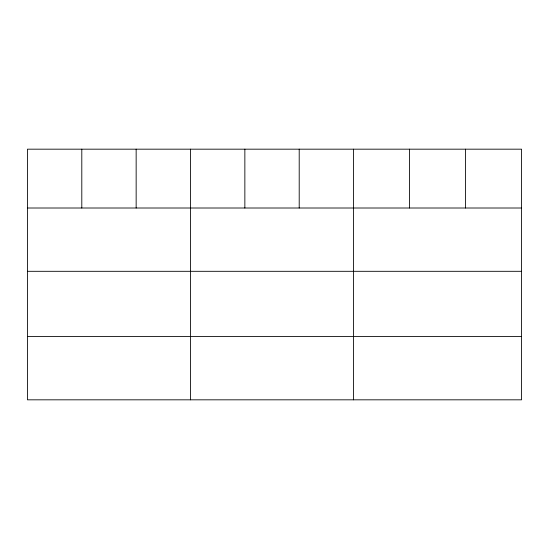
<?xml version="1.0" encoding="UTF-8"?>
<svg xmlns="http://www.w3.org/2000/svg" width="549" height="549" viewBox="0 0 549 549"><rect width="100%" height="100%" fill="white"/><g stroke="black" fill="none" stroke-linecap="round" stroke-linejoin="round"><path stroke-width="0.82" d="M521.55 271.309L521.55 149.177L27.45 149.177L27.45 399.823L521.55 399.823L521.55 271.309L27.45 271.309M27.45 208.009L521.55 208.009M27.45 336.523L521.55 336.523M465.552 149.177L465.552 208.009M409.554 149.177L409.554 208.009M353.556 149.177L353.556 399.823M299.205 149.177L299.205 208.009M244.854 149.177L244.854 208.009M190.503 149.177L190.503 399.823M136.152 149.177L136.152 208.009M81.801 149.177L81.801 208.009"/></g></svg>
